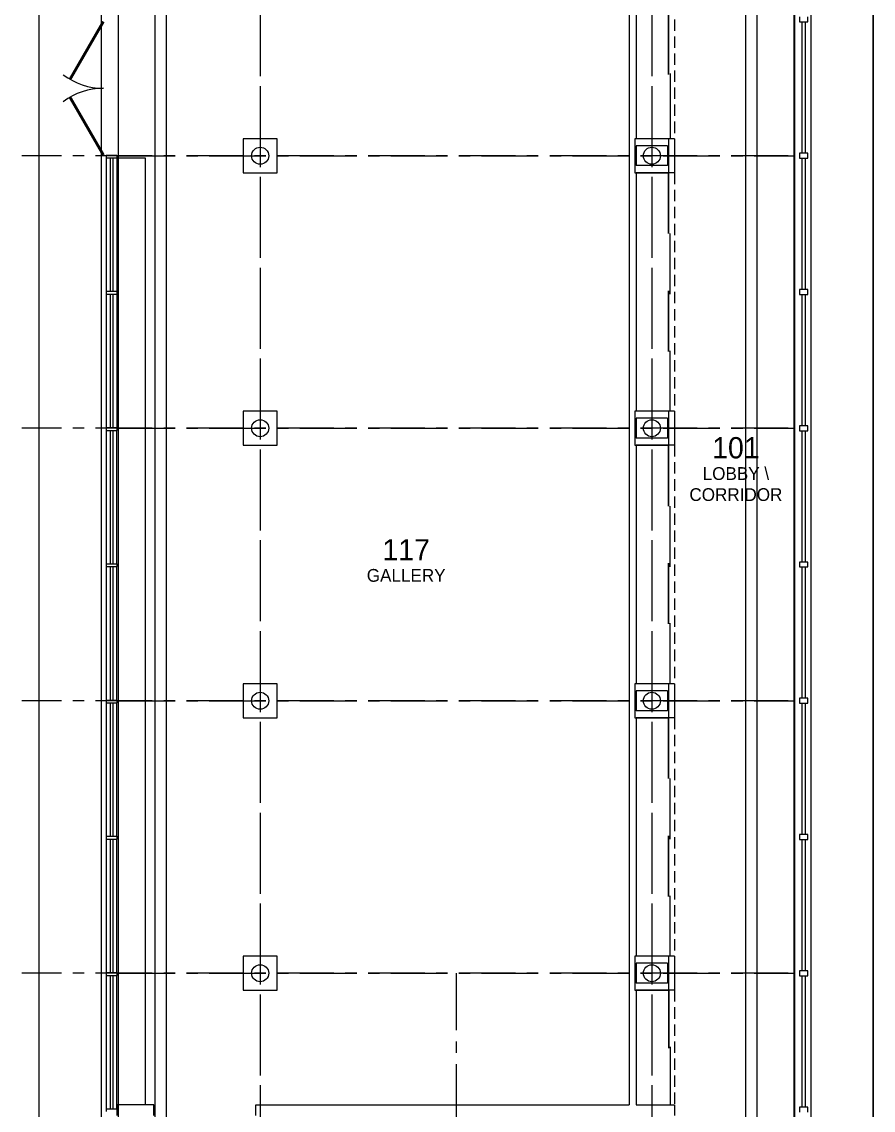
# Model space of a CAD drawing. Header units: inches. Extents: x -116 to 4157, y -436 to 3586.
# Drawn here: x 1216 to 1816, y 1648 to 2415 of the extents above; entities that cross this region are included whole.
import ezdxf
from ezdxf.enums import TextEntityAlignment as Align

# ---------------------------------------------------------------- set-up
doc = ezdxf.new("R2010")
doc.units = ezdxf.units.IN
doc.header["$LTSCALE"] = 32
doc.header["$MEASUREMENT"] = 0
doc.linetypes.add('CENTER', pattern=[2, 1.25, -0.25, 0.25, -0.25])
doc.linetypes.add('HIDDEN', pattern=[0.375, 0.25, -0.125])
doc.layers.get('0').update_dxf_attribs({"color": 5, "linetype": 'CONTINUOUS'})
for name, color, linetype in [('F1-BLDG1', 7, 'CONTINUOUS'), ('F1-BLDG2', 2, 'HIDDEN'), ('F1-BLDG3', 161, 'CONTINUOUS'), ('F1-DOOR1', 3, 'CONTINUOUS'), ('F1-RMNOS', 3, 'CONTINUOUS'), ('F1-WINDOW1', 1, 'CONTINUOUS'), ('F1-WINDOW2', 4, 'CONTINUOUS'), ('f2-bldg4', 2, 'CONTINUOUS'), ('f3-bldg4', 2, 'CONTINUOUS'), ('FB-BLDG1', 7, 'CONTINUOUS'), ('fb-bldg3', 161, 'CONTINUOUS'), ('rmcode', 7, 'CONTINUOUS')]:
    doc.layers.add(name, color=color, linetype=linetype)
for name, color, linetype, plot in [('F1-CENTER-MISC', 240, 'CENTER', False), ('F1-COLUMN1', 8, 'CONTINUOUS', False), ('fb-centermisc1', 20, 'CENTER', False)]:
    doc.layers.add(name, color=color, linetype=linetype, plot=plot)
doc.styles.add('rmcode', font='noting.shx')
doc.styles.add('RMNOS', font='HANDLET.SHX')

# ---------------------------------------------------------------- blocks, each defined once
blk = doc.blocks.new('RMNOS-1')
at = {"color": 9, "style": 'RMNOS'}
blk.add_attdef('ROOM', text='', height=0.15625, dxfattribs=at).set_placement((0, 0), align=Align.MIDDLE)
at = {"layer": 'rmcode', "color": 61, "style": 'rmcode'}
for tag, p in [('RMCODE-1', (0, -0.1875)), ('RMCODE-2', (0, -0.34375))]:
    blk.add_attdef(tag, text='', height=0.09375, dxfattribs=at).set_placement(p, align=Align.MIDDLE)

msp = doc.modelspace()

# ---------------------------------------------------------------- linework, layer by layer
at = {"layer": 'F1-BLDG1'}
for p, q in [((1644.03, 2616), (1644.03, 1652.25)), ((1649.03, 2513), (1649.03, 2333)), ((1676.03, 2333), (1649.03, 2333)), ((1676.03, 2333), (1676.03, 2309)), ((1676.03, 2309), (1649.03, 2309)), ((1649.03, 2309), (1649.03, 2141)), ((1676.03, 2141), (1649.03, 2141)), ((1676.03, 2141), (1676.03, 2117)), ((1676.03, 2117), (1649.03, 2117)), ((1649.03, 2117), (1649.03, 1949)), ((1676.03, 1949), (1649.03, 1949)), ((1676.03, 1949), (1676.03, 1925)), ((1676.03, 1925), (1649.03, 1925)), ((1649.03, 1925), (1649.03, 1757)), ((1676.03, 1757), (1649.03, 1757)), ((1676.03, 1757), (1676.03, 1733)), ((1676.03, 1733), (1649.03, 1733)), ((1649.03, 1733), (1649.03, 1652.25)), ((1283.03, 1652.25), (1283.03, 1644.75)), ((1309.03, 1652.25), (1283.03, 1652.25)), ((1309.03, 1644.75), (1309.03, 1652.25)), ((1381.03, 1652.25), (1644.03, 1652.25)), ((1381.03, 1644.75), (1381.03, 1652.25)), ((1649.03, 1652.25), (1676.03, 1652.25)), ((1676.03, 1652.25), (1676.03, 1644.75))]:
    msp.add_line(p, q, dxfattribs=at)
for centre in [(1384.03, 2321), (1660.03, 2321), (1384.03, 2129), (1660.03, 2129), (1384.03, 1937), (1660.03, 1937), (1384.03, 1745), (1660.03, 1745)]:
    msp.add_circle(centre, 6, dxfattribs=at)
at = {"layer": 'F1-BLDG2'}
for p, q in [((1816.03, 2559.5), (1816.03, 1360)), ((1228.03, 2513), (1228.03, 1567)), ((1676.03, 2513), (1676.03, 2333)), ((1676.03, 2309), (1676.03, 2141)), ((1676.03, 2117), (1676.03, 1949)), ((1676.03, 1925), (1676.03, 1757)), ((1676.03, 1733), (1676.03, 1652.25))]:
    msp.add_line(p, q, dxfattribs=at)
at = {"layer": 'F1-BLDG3'}
for p, q in [((1671.03, 2328), (1649.03, 2328)), ((1649.03, 2328), (1649.03, 2314)), ((1671.03, 2328), (1671.03, 2314)), ((1283.03, 2319.5), (1303.03, 2319.5)), ((1303.03, 2319.5), (1303.03, 1652.25)), ((1671.03, 2314), (1649.03, 2314)), ((1671.03, 2136), (1649.03, 2136)), ((1649.03, 2136), (1649.03, 2122)), ((1671.03, 2136), (1671.03, 2122)), ((1671.03, 2122), (1649.03, 2122)), ((1671.03, 1944), (1649.03, 1944)), ((1649.03, 1944), (1649.03, 1930)), ((1671.03, 1944), (1671.03, 1930)), ((1671.03, 1930), (1649.03, 1930)), ((1671.03, 1752), (1649.03, 1752)), ((1649.03, 1752), (1649.03, 1738)), ((1671.03, 1752), (1671.03, 1738)), ((1671.03, 1738), (1649.03, 1738))]:
    msp.add_line(p, q, dxfattribs=at)
at = {"layer": 'F1-CENTER-MISC'}
for p, q in [((1384.03, 3586.09), (1384.03, 1360)), ((1660.03, 3586.09), (1660.03, 1361)), ((1756.03, 2321), (1216.03, 2321)), ((1756.03, 2129), (1216.03, 2129)), ((1756.03, 1937), (1216.03, 1937)), ((1756.03, 1745), (1216.03, 1745))]:
    msp.add_line(p, q, dxfattribs=at)
at = {"layer": 'F1-COLUMN1'}
for centre in [(1384.03, 2321), (1660.03, 2321), (1384.03, 2129), (1660.03, 2129), (1384.03, 1937), (1660.03, 1937), (1384.03, 1745), (1660.03, 1745)]:
    msp.add_circle(centre, 6, dxfattribs=at)
at = {"layer": 'F1-DOOR1', "const_width": 2}
for points in [[(1273.53, 2415.5), (1250.03, 2374.8)], [(1273.53, 2321.5), (1250.03, 2362.2)]]:
    msp.add_lwpolyline(points, dxfattribs=at)
at = {"layer": 'F1-DOOR1'}
for centre, start, end in [((1273.53, 2415.5), 233.00807, 270), ((1273.53, 2321.5), 90, 126.99193)]:
    msp.add_arc(centre, 47, start, end, dxfattribs=at)
at = {"layer": 'F1-WINDOW1'}
for p, q in [((1760.53, 2513), (1760.53, 1541.25)), ((1772.03, 2513), (1772.03, 1541.25)), ((1766.03, 2322.75), (1766.03, 2415.25)), ((1768.03, 2415.25), (1768.03, 2322.75)), ((1275.53, 2319.5), (1275.53, 2225.5)), ((1278.28, 2319.5), (1278.28, 2225.5)), ((1280.28, 2319.5), (1280.28, 2225.5)), ((1283.03, 2319.5), (1283.03, 2225.5)), ((1766.03, 2226.75), (1766.03, 2319.25)), ((1768.03, 2319.25), (1768.03, 2226.75)), ((1275.53, 2223.5), (1275.53, 2129.5)), ((1278.28, 2223.5), (1278.28, 2129.5)), ((1280.28, 2223.5), (1280.28, 2129.5)), ((1283.03, 2223.5), (1283.03, 2129.5)), ((1766.03, 2130.75), (1766.03, 2223.25)), ((1768.03, 2223.25), (1768.03, 2130.75)), ((1275.53, 2127.5), (1275.53, 2033.5)), ((1278.28, 2127.5), (1278.28, 2033.5)), ((1280.28, 2127.5), (1280.28, 2033.5)), ((1283.03, 2033.5), (1283.03, 2127.5)), ((1766.03, 2034.75), (1766.03, 2127.25)), ((1768.03, 2127.25), (1768.03, 2034.75)), ((1275.53, 2031.5), (1275.53, 1937.5)), ((1278.28, 2031.5), (1278.28, 1937.5)), ((1280.28, 2031.5), (1280.28, 1937.5)), ((1283.03, 1937.5), (1283.03, 2031.5)), ((1766.03, 1938.75), (1766.03, 2031.25)), ((1768.03, 2031.25), (1768.03, 1938.75)), ((1275.53, 1935.5), (1275.53, 1841.5)), ((1278.28, 1935.5), (1278.28, 1841.5)), ((1280.28, 1935.5), (1280.28, 1841.5)), ((1283.03, 1841.5), (1283.03, 1935.5)), ((1766.03, 1842.75), (1766.03, 1935.25)), ((1768.03, 1935.25), (1768.03, 1842.75)), ((1275.53, 1839.5), (1275.53, 1745.5)), ((1278.28, 1839.5), (1278.28, 1745.5)), ((1280.28, 1839.5), (1280.28, 1745.5)), ((1283.03, 1745.5), (1283.03, 1839.5)), ((1766.03, 1746.75), (1766.03, 1839.25)), ((1768.03, 1839.25), (1768.03, 1746.75)), ((1275.53, 1743.5), (1275.53, 1649.5)), ((1278.28, 1743.5), (1278.28, 1649.5)), ((1280.28, 1743.5), (1280.28, 1649.5)), ((1283.03, 1649.5), (1283.03, 1743.5)), ((1766.03, 1650.75), (1766.03, 1743.25)), ((1768.03, 1743.25), (1768.03, 1650.75))]:
    msp.add_line(p, q, dxfattribs=at)
at = {"layer": 'F1-WINDOW1', "const_width": 1}
for points in [[(1671.75, 2378), (1671.75, 2424)], [(1673, 2333), (1673, 2379)], [(1671.75, 2309), (1671.75, 2266)], [(1672.75, 2266.25), (1672.75, 2223.25)], [(1671.75, 2183), (1671.75, 2226)], [(1672.75, 2140.75), (1672.75, 2183.75)], [(1671.75, 2117), (1671.75, 2074)], [(1672.75, 2074.25), (1672.75, 2031.25)], [(1671.75, 1991), (1671.75, 2034)], [(1672.75, 1948.75), (1672.75, 1991.75)], [(1671.75, 1925), (1671.75, 1882)], [(1672.75, 1882.25), (1672.75, 1839.25)], [(1671.75, 1799), (1671.75, 1842)], [(1672.75, 1756.75), (1672.75, 1799.75)], [(1672, 1733), (1672, 1692)], [(1673, 1652.25), (1673, 1693.25)]]:
    msp.add_lwpolyline(points, dxfattribs=at)
at = {"layer": 'F1-WINDOW2'}
for p, q in [((1764.03, 2418.75), (1764.03, 2415.25)), ((1770.03, 2415.25), (1770.03, 2418.75)), ((1764.03, 2415.25), (1770.03, 2415.25)), ((1275.53, 2321.5), (1275.53, 2319.5)), ((1275.53, 2321.5), (1283.03, 2321.5)), ((1275.53, 2319.5), (1283.03, 2319.5)), ((1283.03, 2321.5), (1283.03, 2319.5)), ((1770.03, 2322.75), (1764.03, 2322.75)), ((1764.03, 2322.75), (1764.03, 2319.25)), ((1764.03, 2319.25), (1770.03, 2319.25)), ((1770.03, 2319.25), (1770.03, 2322.75)), ((1275.53, 2225.5), (1275.53, 2223.5)), ((1275.53, 2225.5), (1283.03, 2225.5)), ((1283.03, 2225.5), (1283.03, 2223.5)), ((1770.03, 2226.75), (1764.03, 2226.75)), ((1764.03, 2226.75), (1764.03, 2223.25)), ((1770.03, 2223.25), (1770.03, 2226.75)), ((1275.53, 2223.5), (1283.03, 2223.5)), ((1764.03, 2223.25), (1770.03, 2223.25)), ((1275.53, 2129.5), (1275.53, 2127.5)), ((1275.53, 2129.5), (1283.03, 2129.5)), ((1275.53, 2127.5), (1283.03, 2127.5)), ((1283.03, 2129.5), (1283.03, 2127.5)), ((1770.03, 2130.75), (1764.03, 2130.75)), ((1764.03, 2130.75), (1764.03, 2127.25)), ((1764.03, 2130.75), (1764.03, 2127.25)), ((1770.03, 2130.75), (1764.03, 2130.75)), ((1764.03, 2127.25), (1770.03, 2127.25)), ((1764.03, 2127.25), (1770.03, 2127.25)), ((1770.03, 2127.25), (1770.03, 2130.75)), ((1770.03, 2127.25), (1770.03, 2130.75)), ((1275.53, 2033.5), (1275.53, 2031.5)), ((1275.53, 2033.5), (1283.03, 2033.5)), ((1283.03, 2033.5), (1283.03, 2031.5)), ((1764.03, 2034.75), (1764.03, 2031.25)), ((1770.03, 2034.75), (1764.03, 2034.75)), ((1770.03, 2031.25), (1770.03, 2034.75)), ((1275.53, 2031.5), (1283.03, 2031.5)), ((1764.03, 2031.25), (1770.03, 2031.25)), ((1275.53, 1937.5), (1275.53, 1935.5)), ((1275.53, 1937.5), (1283.03, 1937.5)), ((1275.53, 1935.5), (1283.03, 1935.5)), ((1283.03, 1937.5), (1283.03, 1935.5)), ((1764.03, 1938.75), (1764.03, 1935.25)), ((1770.03, 1938.75), (1764.03, 1938.75)), ((1764.03, 1938.75), (1764.03, 1935.25)), ((1770.03, 1938.75), (1764.03, 1938.75)), ((1764.03, 1935.25), (1770.03, 1935.25)), ((1764.03, 1935.25), (1770.03, 1935.25)), ((1770.03, 1935.25), (1770.03, 1938.75)), ((1770.03, 1935.25), (1770.03, 1938.75)), ((1275.53, 1841.5), (1275.53, 1839.5)), ((1275.53, 1841.5), (1283.03, 1841.5)), ((1283.03, 1841.5), (1283.03, 1839.5)), ((1764.03, 1842.75), (1764.03, 1839.25)), ((1770.03, 1842.75), (1764.03, 1842.75)), ((1770.03, 1839.25), (1770.03, 1842.75)), ((1275.53, 1839.5), (1283.03, 1839.5)), ((1764.03, 1839.25), (1770.03, 1839.25)), ((1275.53, 1745.5), (1275.53, 1743.5)), ((1275.53, 1745.5), (1283.03, 1745.5)), ((1275.53, 1743.5), (1283.03, 1743.5)), ((1283.03, 1745.5), (1283.03, 1743.5)), ((1764.03, 1746.75), (1764.03, 1743.25)), ((1770.03, 1746.75), (1764.03, 1746.75)), ((1764.03, 1746.75), (1764.03, 1743.25)), ((1770.03, 1746.75), (1764.03, 1746.75)), ((1764.03, 1743.25), (1770.03, 1743.25)), ((1764.03, 1743.25), (1770.03, 1743.25)), ((1770.03, 1743.25), (1770.03, 1746.75)), ((1770.03, 1743.25), (1770.03, 1746.75)), ((1275.53, 1649.5), (1275.53, 1647.5)), ((1275.53, 1649.5), (1283.03, 1649.5)), ((1283.03, 1649.5), (1283.03, 1647.5)), ((1764.03, 1650.75), (1764.03, 1647.25)), ((1770.03, 1650.75), (1764.03, 1650.75)), ((1770.03, 1647.25), (1770.03, 1650.75))]:
    msp.add_line(p, q, dxfattribs=at)
at = {"layer": 'f2-bldg4'}
for p, q in [((1816.03, 2559.5), (1816.03, 1372)), ((1228.03, 2501), (1228.03, 1372))]:
    msp.add_line(p, q, dxfattribs=at)
at = {"layer": 'f3-bldg4'}
for p, q in [((1816.03, 1372), (1816.03, 2559.5)), ((1228.03, 2501), (1228.03, 1567))]:
    msp.add_line(p, q, dxfattribs=at)
at = {"layer": 'FB-BLDG1'}
for p, q in [((1772.03, 2561), (1772.03, 1360)), ((1272.03, 2513), (1272.03, 1360)), ((1318.03, 1360), (1318.03, 2485)), ((1726.03, 2485), (1726.03, 1360)), ((1396.03, 2333), (1372.03, 2333)), ((1372.03, 2333), (1372.03, 2309)), ((1396.03, 2309), (1396.03, 2333)), ((1672.03, 2333), (1648.03, 2333)), ((1648.03, 2333), (1648.03, 2309)), ((1672.03, 2309), (1672.03, 2333)), ((1372.03, 2309), (1396.03, 2309)), ((1648.03, 2309), (1672.03, 2309)), ((1372.03, 2141), (1372.03, 2117)), ((1396.03, 2141), (1372.03, 2141)), ((1396.03, 2117), (1396.03, 2141)), ((1648.03, 2141), (1648.03, 2117)), ((1672.03, 2141), (1648.03, 2141)), ((1672.03, 2117), (1672.03, 2141)), ((1372.03, 2117), (1396.03, 2117)), ((1648.03, 2117), (1672.03, 2117)), ((1372.03, 1949), (1372.03, 1925)), ((1396.03, 1949), (1372.03, 1949)), ((1396.03, 1925), (1396.03, 1949)), ((1648.03, 1949), (1648.03, 1925)), ((1672.03, 1949), (1648.03, 1949)), ((1672.03, 1925), (1672.03, 1949)), ((1372.03, 1925), (1396.03, 1925)), ((1648.03, 1925), (1672.03, 1925)), ((1372.03, 1757), (1372.03, 1733)), ((1396.03, 1757), (1372.03, 1757)), ((1396.03, 1733), (1396.03, 1757)), ((1648.03, 1757), (1648.03, 1733)), ((1672.03, 1757), (1648.03, 1757)), ((1672.03, 1733), (1672.03, 1757)), ((1372.03, 1733), (1396.03, 1733)), ((1648.03, 1733), (1672.03, 1733))]:
    msp.add_line(p, q, dxfattribs=at)
at = {"layer": 'fb-bldg3'}
for p, q in [((1284.03, 2513), (1284.03, 1360)), ((1760.03, 2513), (1760.03, 1360)), ((1310.03, 1360), (1310.03, 2493)), ((1734.03, 2493), (1734.03, 1360))]:
    msp.add_line(p, q, dxfattribs=at)
at = {"layer": 'fb-centermisc1'}
for p, q in [((1384.03, 3569), (1384.03, 1361)), ((1660.03, 3569), (1660.03, 1361)), ((1284.03, 2321), (1760.03, 2321)), ((1284.03, 2129), (1760.03, 2129)), ((1284.03, 1937), (1760.03, 1937)), ((1284.03, 1745), (1760.03, 1745)), ((1522.03, 1745), (1522.03, -224.58)), ((1522.03, 1745), (1522.03, -224.58))]:
    msp.add_line(p, q, dxfattribs=at)

# ---------------------------------------------------------------- block references
at = {"layer": 'F1-RMNOS', "xscale": 96, "yscale": 96, "zscale": 96}
for p, values in [((1719.25, 2115.25), {'ROOM': '101', 'RMCODE-1': 'LOBBY \\', 'RMCODE-2': 'CORRIDOR'}), ((1486.91, 2043.33), {'ROOM': '117', 'RMCODE-1': 'GALLERY'})]:
    msp.add_blockref('RMNOS-1', p, dxfattribs=at).add_auto_attribs(values)

doc.saveas('drawing.dxf')
